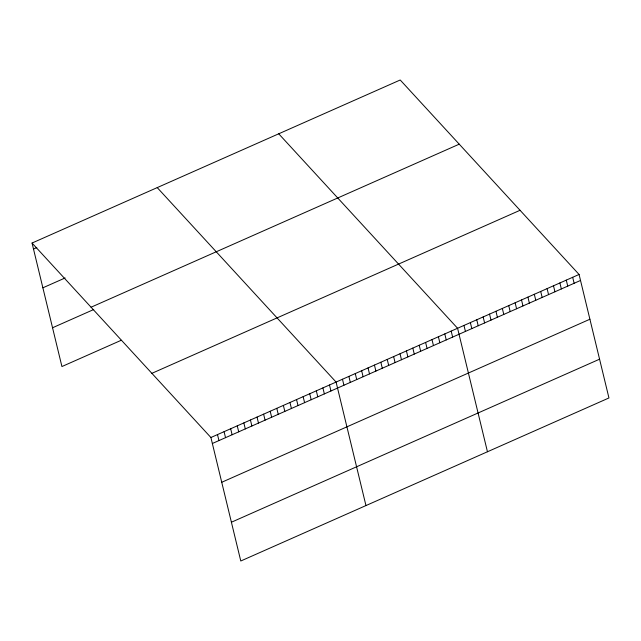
<?xml version="1.0" encoding="UTF-8"?>
<svg xmlns="http://www.w3.org/2000/svg" width="641" height="641" viewBox="0 0 641 641"><rect width="100%" height="100%" fill="white"/><g stroke="black" fill="none" stroke-linecap="round" stroke-linejoin="round"><path stroke-width="0.96" d="M32.05 243.043L400.216 79.997L579.071 274.46L608.95 397.957L240.784 561.003L210.905 437.507L32.05 243.043L61.929 366.54L121.221 340.283M33.5 249.037L36.793 247.578M42.883 287.809L65.118 277.962M91.07 307.215L459.236 144.169M52.546 327.759L93.722 309.523M151.885 373.334L520.051 210.288M210.905 437.507L579.071 274.46M212.355 443.5L580.522 280.454M221.738 482.28L589.904 319.234M231.401 522.231L599.567 359.184M278.723 133.801L457.578 328.264L487.456 451.761M157.229 187.605L336.084 382.076L365.963 505.573M572.677 277.297L574.128 283.29M566.283 280.125L567.734 286.118M559.889 282.953L561.34 288.947M553.495 285.79L554.946 291.783M547.102 288.618L548.552 294.612M540.708 291.455L542.158 297.448M534.314 294.283L535.764 300.276M527.92 297.12L529.37 303.113M521.526 299.948L522.976 305.941M515.132 302.784L516.582 308.77M508.738 305.613L510.18 311.606M502.336 308.441L503.786 314.435M495.942 311.278L497.392 317.271M489.548 314.106L490.998 320.099M483.154 316.942L484.604 322.936M476.76 319.771L478.21 325.764M470.366 322.607L471.816 328.593M463.972 325.436L465.422 331.429M451.184 331.101L452.634 337.094M444.79 333.929L446.24 339.922M438.396 336.765L439.846 342.759M432.002 339.594L433.452 345.587M425.608 342.43L427.058 348.424M419.214 345.259L420.664 351.252M412.82 348.087L414.27 354.08M406.426 350.923L407.876 356.917M400.032 353.752L401.474 359.745M393.63 356.588L395.08 362.582M387.236 359.417L388.686 365.41M380.842 362.253L382.292 368.246M374.448 365.082L375.898 371.075M368.054 367.91L369.504 373.903M361.66 370.746L363.11 376.74M355.266 373.575L356.716 379.568M348.872 376.411L350.323 382.405M342.478 379.24L343.929 385.233M329.498 384.993L330.948 390.986M322.904 387.909L324.354 393.903M316.317 390.826L317.768 396.819M309.731 393.742L311.181 399.736M303.145 396.659L304.595 402.652M296.551 399.583L298.001 405.569M289.964 402.5L291.415 408.493M283.378 405.416L284.828 411.41M276.792 408.333L278.242 414.326M270.206 411.25L271.648 417.243M263.611 414.166L265.062 420.159M257.025 417.083L258.475 423.076M250.439 420.007L251.889 425.993M243.852 422.924L245.295 428.917M237.258 425.84L238.708 431.834M230.672 428.757L232.122 434.75M224.086 431.673L225.536 437.667M217.499 434.59L218.95 440.583"/></g></svg>
